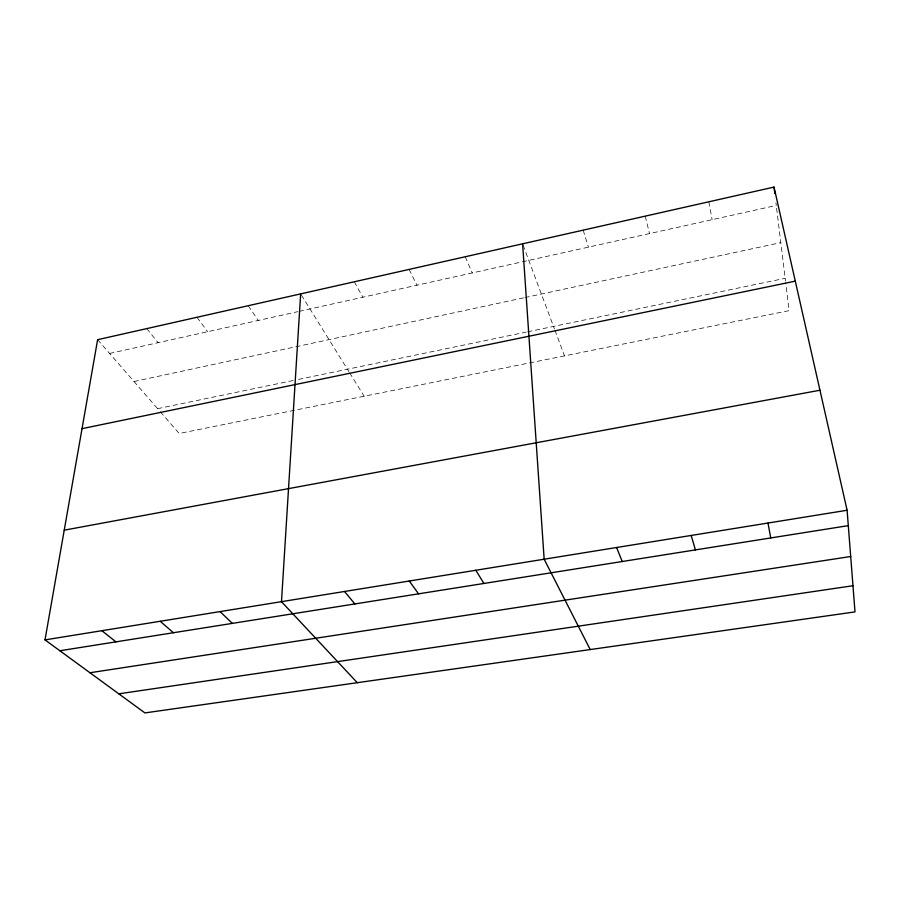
<?xml version="1.0" encoding="UTF-8"?>
<svg xmlns="http://www.w3.org/2000/svg" width="900" height="900" viewBox="0 0 900 900"><rect width="100%" height="100%" fill="white"/><g stroke="black" fill="none" stroke-linecap="round" stroke-linejoin="round"><path stroke-width="0.67" stroke-dasharray="4.5 3.38" d="M109.586 353.452L297.754 311.681M299.115 311.377L776.261 205.436L775.946 202.815M133.987 381.51L523.564 297.855M524.936 297.562L780.806 242.618M157.612 408.668L295.785 379.969M298.519 379.395L526.241 332.089M527.602 331.808L785.16 278.303M97.627 339.694L159.412 410.738M160.312 411.772L179.201 433.485L789.109 310.635L785.655 282.341M146.745 328.613L158.096 342.686M196.931 317.295L207.641 331.684M248.22 305.719L258.266 320.445M301.365 295.054L348.885 371.588M349.605 372.757L364.174 396.236M354.262 281.79L362.88 297.214M409.095 269.426L416.947 285.21M465.199 256.77L472.241 272.936M523.08 245.093L554.456 328.984M554.94 330.266L564.514 355.882M583.166 230.153L588.454 247.14M645.221 216.146L649.541 233.572M708.817 201.803L712.125 219.679M776.599 208.192L785.486 280.991"/><path stroke-width="1.35" d="M300.656 293.884L281.486 601.673L357.289 682.695M45 639.889L97.627 339.694L774.023 187.088L847.102 510.255L855 611.899L144.911 712.913L45 639.889L847.102 510.255M82.035 428.659L795.296 281.149M64.237 530.168L819.956 390.229M59.861 650.756L848.295 525.645M89.955 672.75L850.691 556.515M118.8 693.832L852.964 585.742M101.88 630.697L115.931 641.857M160.211 621.27L173.419 632.734M220.061 611.595L232.357 623.385M344.531 591.48L354.859 603.945M409.286 581.018L418.545 593.842M475.808 570.262L483.93 583.47M590.22 649.564L544.163 559.215L522.608 243.81M616.613 547.515L622.226 561.521M691.178 535.455L695.419 549.911M767.981 523.046L770.738 537.952M774.023 187.088L774.821 193.646"/></g></svg>
